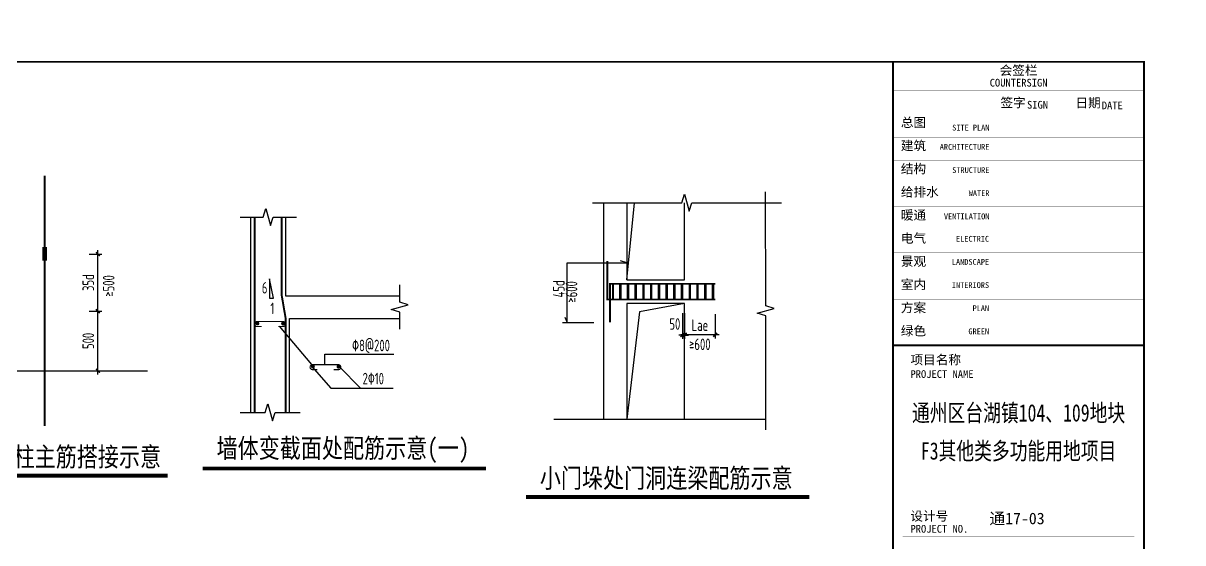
# Model space of a CAD drawing. Extents: x 1646991 to 1903782, y -359694 to -275762.
# Drawn here: x 1873750 to 1903782, y -313758 to -300289 of the extents above; entities that cross this region are included whole.
import ezdxf
from ezdxf.enums import TextEntityAlignment as Align

# ---------------------------------------------------------------- set-up
doc = ezdxf.new("R2010")
doc.units = 0
doc.header["$LTSCALE"] = 1000
doc.header["$MEASUREMENT"] = 0
doc.layers.get('0').update_dxf_attribs({"linetype": 'CONTINUOUS'})
doc.layers.get('Defpoints').update_dxf_attribs({"linetype": 'CONTINUOUS'})
for name, color, linetype in [('AXIS', 3, 'CONTINUOUS'), ('SHEET_LINE', 6, 'CONTINUOUS'), ('字', 3, 'CONTINUOUS'), ('线', 7, 'CONTINUOUS')]:
    doc.layers.add(name, color=color, linetype=linetype)
doc.layers.add('钢筋', color=1, linetype='CONTINUOUS', lineweight=35)
doc.styles.add('-黑体', font='simhei.ttf', dxfattribs={"width": 0.8})
doc.styles.add('TSSD_Dimension', font='Tssdeng.shx', dxfattribs={"width": 0.7, "bigfont": 'hztxt.shx'})
doc.styles.add('图签信息$0$华文细黑', font='STXIHEI.TTF', dxfattribs={"height": 10})
doc.dimstyles.new('TSSD_100_100', dxfattribs={"dimtxt": 300, "dimasz": 100, "dimexe": 100, "dimexo": 250, "dimgap": 100, "dimtad": 1, "dimdec": 0, "dimzin": 0, "dimdsep": 46, "dimtxsty": 'TSSD_Dimension', "dimblk": 'ARCHTICK', "dimcen": 0, "dimdle": 100, "dimclrt": 7, "dimadec": 0, "dimazin": 0, "dimtfac": 1, "dimtdec": 0, "dimtix": 1, "dimtmove": 2, "dimatfit": 3, "dimfxl": 1, "dimtolj": 1, "dimtzin": 0, "dimarcsym": 0})

# ---------------------------------------------------------------- blocks, each defined once
blk = doc.blocks.new('_ArchTick')
at = {"color": 0, "linetype": 'ByBlock', "const_width": 0.4}
blk.add_lwpolyline([(-0.5, -0.5), (0.5, 0.5)], dxfattribs=at)
blk = doc.blocks.new('*D16')
at = {"layer": 'AXIS', "color": 0, "lineweight": -2, "transparency": 16777216}
for p, q in [((1890880, -307832), (1890880, -308466)), ((1891672, -307832), (1891672, -308466)), ((1891772, -308366), (1890780, -308366))]:
    blk.add_line(p, q, dxfattribs=at)
at = {"layer": 'Defpoints', "color": 0, "transparency": 16777216}
for p in [(1890880, -307582), (1891672, -307582), (1890880, -308366)]:
    blk.add_point(p, dxfattribs=at)
at = {"layer": 'AXIS', "color": 0, "lineweight": -2, "transparency": 16777216, "xscale": 100, "yscale": 100, "zscale": 100, "rotation": 180}
blk.add_blockref('_ArchTick', (1890880, -308366), dxfattribs=at)
at = {"layer": 'AXIS', "color": 0, "lineweight": -2, "transparency": 16777216, "xscale": 100, "yscale": 100, "zscale": 100}
blk.add_blockref('_ArchTick', (1891672, -308366), dxfattribs=at)
at = {"layer": 'AXIS', "color": 7, "transparency": 16777216, "insert": (1891276, -308116), "char_height": 300, "attachment_point": 5, "style": 'TSSD_Dimension'}
blk.add_mtext('\\A1;Lae', dxfattribs=at)
blk = doc.blocks.new('*D17')
at = {"layer": 'AXIS', "color": 0, "lineweight": -2, "transparency": 16777216}
for p, q in [((1890826, -307802), (1890826, -308472)), ((1890880, -307802), (1890880, -308472)), ((1890826, -308372), (1890726, -308372)), ((1890880, -308372), (1890826, -308372)), ((1890880, -308372), (1890980, -308372))]:
    blk.add_line(p, q, dxfattribs=at)
at = {"layer": 'Defpoints', "color": 0, "transparency": 16777216}
for p in [(1890826, -307552), (1890880, -307552), (1890826, -308372)]:
    blk.add_point(p, dxfattribs=at)
at = {"layer": 'AXIS', "color": 0, "lineweight": -2, "transparency": 16777216, "xscale": 100, "yscale": 100, "zscale": 100}
blk.add_blockref('_ArchTick', (1890826, -308372), dxfattribs=at)
at = {"layer": 'AXIS', "color": 0, "lineweight": -2, "transparency": 16777216, "xscale": 100, "yscale": 100, "zscale": 100, "rotation": 180}
blk.add_blockref('_ArchTick', (1890880, -308372), dxfattribs=at)
at = {"layer": 'AXIS', "color": 7, "transparency": 16777216, "insert": (1890627, -308087), "char_height": 300, "attachment_point": 5, "style": 'TSSD_Dimension'}
blk.add_mtext('\\A1;50', dxfattribs=at)
blk = doc.blocks.new('*D56')
at = {"layer": 'AXIS', "color": 0, "lineweight": -2, "transparency": 16777216}
for p, q in [((1875459, -307753), (1875785, -307753)), ((1875685, -309396), (1875685, -307653)), ((1875459, -309296), (1875785, -309296))]:
    blk.add_line(p, q, dxfattribs=at)
at = {"layer": 'Defpoints', "color": 0, "transparency": 16777216}
for p in [(1875209, -307753), (1875685, -307753), (1875209, -309296)]:
    blk.add_point(p, dxfattribs=at)
at = {"layer": 'AXIS', "color": 0, "lineweight": -2, "transparency": 16777216, "xscale": 100, "yscale": 100, "zscale": 100}
for p, rotation in [((1875685, -307753), 90), ((1875685, -309296), 270)]:
    blk.add_blockref('_ArchTick', p, dxfattribs=dict(at, rotation=rotation))
at = {"layer": 'AXIS', "color": 7, "transparency": 16777216, "insert": (1875435, -308524), "char_height": 300, "attachment_point": 5, "rotation": 90, "style": 'TSSD_Dimension'}
blk.add_mtext('\\A1;500', dxfattribs=at)
blk = doc.blocks.new('*D57')
at = {"layer": 'AXIS', "color": 0, "lineweight": -2, "transparency": 16777216}
for p, q in [((1875459, -306274), (1875785, -306274)), ((1875685, -307853), (1875685, -306174)), ((1875459, -307753), (1875785, -307753))]:
    blk.add_line(p, q, dxfattribs=at)
at = {"layer": 'Defpoints', "color": 0, "transparency": 16777216}
for p in [(1875209, -306274), (1875685, -306274), (1875209, -307753)]:
    blk.add_point(p, dxfattribs=at)
at = {"layer": 'AXIS', "color": 0, "lineweight": -2, "transparency": 16777216, "xscale": 100, "yscale": 100, "zscale": 100}
for p, rotation in [((1875685, -306274), 90), ((1875685, -307753), 270)]:
    blk.add_blockref('_ArchTick', p, dxfattribs=dict(at, rotation=rotation))
at = {"layer": 'AXIS', "color": 7, "transparency": 16777216, "insert": (1875435, -307014), "char_height": 300, "attachment_point": 5, "rotation": 90, "style": 'TSSD_Dimension'}
blk.add_mtext('\\A1;35d', dxfattribs=at)
blk = doc.blocks.new('图签-A1')
at = {"const_width": 0.5}
for points in [[(-65, 574), (-65, 500.5), (0, 500.5), (0, 574)], [(-65, 0), (0, 0), (0, 500.5), (-65, 500.5)]]:
    blk.add_lwpolyline(points, close=True, dxfattribs=at)
at = {"const_width": 0.05}
for points in [[(-65, 566.5), (0, 566.5)], [(-39.14, 566.5), (-39.14, 500.5)], [(-19.1, 566.5), (-19.1, 500.5)], [(-65, 560.5), (0, 560.5)], [(-65, 554.5), (0, 554.5)], [(-65, 548.5), (0, 548.5)], [(-65, 542.5), (0, 542.5)], [(-65, 536.5), (0, 536.5)], [(-65, 530.5), (0, 530.5)], [(-65, 524.5), (0, 524.5)], [(-65, 518.5), (0, 518.5)], [(-65, 512.5), (0, 512.5)], [(-65, 512.5), (0, 512.5)], [(-65, 506.5), (0, 506.5)], [(-65, 500.5), (0, 500.5)], [(-62.5, 450.87), (-2.5, 450.87)]]:
    blk.add_lwpolyline(points, dxfattribs=at)
at = {"style": '图签信息$0$华文细黑'}
for s, height, p in [('会签栏', 2.4, (-32.5, 573)), ('COUNTERSIGN', 2, (-32.5, 569.6))]:
    blk.add_text(s, height=height, dxfattribs=at).set_placement(p, align=Align.TOP_CENTER)
for s, height, p in [('签字', 2.4, (-37.22, 564.63)), ('日期', 2.4, (-17.79, 564.58)), ('SIGN', 2, (-30.32, 563.88)), ('DATE', 2, (-10.96, 563.7)), ('总图', 2.4, (-63, 559.5)), ('建筑', 2.4, (-63, 553.5)), ('结构', 2.4, (-63, 547.5)), ('给排水', 2.4, (-63, 541.5)), ('暖通', 2.4, (-63, 535.5)), ('电气', 2.4, (-63, 529.5)), ('景观', 2.4, (-63, 523.5)), ('室内', 2.4, (-63, 517.5)), ('方案', 2.4, (-63, 511.5)), ('绿色', 2.4, (-63, 505.5)), ('项目名称', 2.4, (-60.5, 498)), ('PROJECT NAME', 2, (-60.5, 494.08)), ('设计号', 2.4, (-60.54, 457.48)), ('PROJECT NO.', 2, (-60.5, 453.97))]:
    blk.add_text(s, height=height, dxfattribs=at).set_placement(p, align=Align.TOP_LEFT)
for s, p in [('SITE PLAN', (-40.06, 557.7)), ('ARCHITECTURE', (-40.06, 552.7)), ('STRUCTURE', (-40.06, 546.7)), ('WATER', (-40.06, 540.7)), ('VENTILATION', (-40.06, 534.7)), ('ELECTRIC', (-40.14, 528.89)), ('LANDSCAPE', (-40.14, 522.89)), ('INTERIORS', (-40.14, 516.89)), ('PLAN', (-40.14, 510.89)), ('GREEN', (-40.14, 504.89))]:
    blk.add_text(s, height=1.5, dxfattribs=at).set_placement(p, align=Align.TOP_RIGHT)
at = {"color": 4, "style": '图签信息$0$华文细黑', "width": 0.75}
for s, p in [('通州区台湖镇104、109地块', (-32.5, 480.78)), ('F3其他类多功能用地项目', (-32.5, 470.91))]:
    blk.add_text(s, height=4.5, dxfattribs=at).set_placement(p, align=Align.CENTER)
at = {"color": 4, "ltscale": 0.001, "insert": (-40.06, 455.51), "char_height": 3, "width": 58.4895, "attachment_point": 4, "style": '图签信息$0$华文细黑'}
blk.add_mtext('通17-03', dxfattribs=at)

msp = doc.modelspace()

# ---------------------------------------------------------------- linework, layer by layer
at = {"layer": 'SHEET_LINE'}
for points, const_width in [([(1819679.7, -359691.5), (1819679.7, -300291.5), (1903779.7, -300291.5), (1903779.7, -359691.5)], 5), ([(1822179.7, -358691.5), (1822179.7, -301291.5), (1902779.7, -301291.5), (1902779.7, -358691.5)], 50)]:
    msp.add_lwpolyline(points, close=True, dxfattribs=dict(at, const_width=const_width))
at = {"layer": '线', "linetype": 'Continuous'}
for p, q in [((1888776.2, -304944.2), (1888776.2, -310551.8)), ((1889379.9, -306944.2), (1889584.7, -304944.2)), ((1879647.2, -310378.3), (1879647.2, -305314.7)), ((1887717.9, -308047.5), (1888529.5, -308047.5)), ((1880376.5, -308141.6), (1881218.3, -309134.8)), ((1881940.5, -309192.6), (1882483.1, -309750)), ((1887494.3, -310551.8), (1892981.2, -310551.8))]:
    msp.add_line(p, q, dxfattribs=at)
at = {"layer": '线'}
for points in [[(1888496.2, -304944.3), (1890810.8, -304943.1), (1890880.7, -304723.1), (1891000.9, -305163), (1891070.8, -304943), (1893385.3, -304941.7)], [(1892981.4, -310831.8), (1892979.8, -307876.9), (1892759.8, -307807), (1893199.7, -307686.8), (1892979.7, -307616.9), (1892978.1, -304662)], [(1879367.2, -305314.7), (1879967.2, -305314.7), (1880037.2, -305094.7), (1880157.2, -305534.7), (1880227.2, -305314.7), (1880827.2, -305314.7)], [(1883502.4, -308219.8), (1883502.4, -307777.4), (1883282.4, -307707.4), (1883722.4, -307587.4), (1883502.4, -307517.4), (1883502.4, -307075)], [(1879367.2, -310378.3), (1880017.2, -310378.3), (1880087.2, -310158.3), (1880207.2, -310598.3), (1880277.2, -310378.3), (1880927.2, -310378.3)]]:
    msp.add_lwpolyline(points, dxfattribs=at)
at = {"layer": '线', "linetype": 'Continuous'}
for points in [[(1889379.9, -304944.2), (1889379.9, -306944.2), (1890879.9, -306944.2), (1890879.9, -304944.2)], [(1880547.2, -305314.7), (1880547.2, -307355), (1883502.4, -307355)], [(1887780.6, -307912.3), (1887835.5, -308047.5), (1887835.5, -306499.3), (1889379.9, -306499.3), (1889221.7, -306450.3)], [(1890879.9, -310551.8), (1890879.9, -307551.8), (1889379.9, -307551.8), (1889379.9, -310551.8)], [(1890879.9, -307551.8), (1889711.4, -307770.4), (1889379.9, -310551.8)], [(1880647.2, -310378.3), (1880647.2, -307939.8), (1883502.4, -307939.8)], [(1881564.8, -309139.6), (1881564.8, -308869.7), (1883352.9, -308869.7)], [(1872120.5, -309295.5), (1876965.4, -309295.5)], [(1881228.4, -309189.8), (1881720.3, -309750), (1883333.2, -309750)]]:
    msp.add_lwpolyline(points, dxfattribs=at)
msp.add_lwpolyline([(1880129.1, -307418.6), (1880229.1, -307418.6), (1880129.1, -306918.6)], close=True, dxfattribs=at)
at = {"layer": '线', "color": 2, "linetype": 'Continuous', "const_width": 100}
for points in [[(1871817.8, -312015.9), (1877493.9, -312015.9)], [(1878394.5, -311829.9), (1885736.1, -311829.9)], [(1886776, -312569), (1894110.3, -312569)]]:
    msp.add_lwpolyline(points, dxfattribs=at)
at = {"layer": '钢筋'}
for p, q in [((1889226, -307044.2), (1889226, -307451.8)), ((1889426, -307044.2), (1889426, -307451.8)), ((1889626, -307044.2), (1889626, -307451.8)), ((1889826, -307044.2), (1889826, -307451.8)), ((1890026, -307044.2), (1890026, -307451.8)), ((1890226, -307044.2), (1890226, -307451.8)), ((1890426, -307044.2), (1890426, -307451.8)), ((1890626, -307044.2), (1890626, -307451.8)), ((1890826, -307044.2), (1890826, -307451.8)), ((1891026, -307044.2), (1891026, -307451.8)), ((1891226, -307044.2), (1891226, -307451.8)), ((1891426, -307044.2), (1891426, -307451.8)), ((1891626, -307044.2), (1891626, -307451.8))]:
    msp.add_line(p, q, dxfattribs=at)
at = {"layer": '钢筋', "const_width": 50}
for points in [[(1874306.8, -310725.4), (1874306.8, -304239.1)], [(1879747.2, -310378.3), (1879747.2, -305314.7)], [(1880447.2, -305314.7), (1880447.2, -305314.7), (1880447.2, -307355), (1880547.2, -307939.8), (1880547.2, -310378.3), (1880547.2, -310378.3)], [(1888880.6, -306451.8), (1888880.6, -307451.8), (1891671.9, -307451.8)], [(1888944.4, -308044.2), (1888944.4, -307044.2), (1891671.9, -307044.2)], [(1889026, -307044.2), (1889026, -307451.8)], [(1889026, -307044.2), (1889026, -307451.8)], [(1889205.6, -307044.2), (1889205.6, -307451.8)], [(1889405.6, -307044.2), (1889405.6, -307451.8)], [(1889605.6, -307044.2), (1889605.6, -307451.8)], [(1889805.6, -307044.2), (1889805.6, -307451.8)], [(1890005.6, -307044.2), (1890005.6, -307451.8)], [(1890205.6, -307044.2), (1890205.6, -307451.8)], [(1890405.6, -307044.2), (1890405.6, -307451.8)], [(1890605.6, -307044.2), (1890605.6, -307451.8)], [(1890805.6, -307044.2), (1890805.6, -307451.8)], [(1891005.6, -307044.2), (1891005.6, -307451.8)], [(1891205.6, -307044.2), (1891205.6, -307451.8)], [(1891405.6, -307044.2), (1891405.6, -307451.8)], [(1891605.6, -307044.2), (1891605.6, -307451.8)]]:
    msp.add_lwpolyline(points, dxfattribs=at)
msp.add_lwpolyline([(1874267.6, -306116), (1874345.3, -306116), (1874345.3, -306420), (1874267.6, -306420)], close=True, dxfattribs=at)
at = {"layer": '钢筋', "const_width": 30}
for points in [[(1879929.4, -308152.4), (1879809.4, -308152.4, -1), (1879809.4, -308022.4), (1880477.3, -308022.4, -1), (1880477.3, -308152.4), (1880357.3, -308152.4)], [(1881364.9, -309269.6), (1881244.9, -309269.6, -1), (1881244.9, -309139.6), (1881912.7, -309139.6, -1), (1881912.7, -309269.6), (1881792.7, -309269.6)]]:
    msp.add_lwpolyline(points, format="xyb", dxfattribs=at)
at = {"layer": '钢筋', "const_width": 50}
for points in [[(1879842.9, -308072.6, 1), (1879792.9, -308072.6, 1)], [(1880505.1, -308075.4, 1), (1880455.1, -308075.4, 1)], [(1881278.4, -309189.8, 1), (1881228.4, -309189.8, 1)], [(1881940.5, -309192.6, 1), (1881890.5, -309192.6, 1)]]:
    msp.add_lwpolyline(points, format="xyb", close=True, dxfattribs=at)

# ---------------------------------------------------------------- block references
at = {"xscale": 100, "yscale": 100, "zscale": 100}
msp.add_blockref('图签-A1', (1902779.7, -358691.5), dxfattribs=at)

# ---------------------------------------------------------------- texts
at = {"layer": 'AXIS', "style": 'TSSD_Dimension', "width": 0.7}
msp.add_text('≥500', height=300, rotation=90, dxfattribs=at).set_placement((1876204, -307377.3), align=Align.BOTTOM_LEFT)
msp.add_text('≥600', height=300, dxfattribs=at).set_placement((1890996.7, -308851), align=Align.BOTTOM_LEFT)
at = {"layer": '字', "style": 'TSSD_Dimension', "width": 0.7}
for s, p in [('6', (1879931.3, -307296.8)), ('1', (1880153, -307831.9)), ('\x828@200', (1882268.1, -308792.7)), ('2\x8210', (1882539.3, -309651.2))]:
    msp.add_text(s, height=300, dxfattribs=at).set_placement(p)
msp.add_text('45d', height=300, rotation=90, dxfattribs=at).set_placement((1887771.6, -307397.7))
msp.add_text('≥600', height=300, rotation=90, dxfattribs=at).set_placement((1888190.6, -307531.4), align=Align.BOTTOM_LEFT)
at = {"layer": '字', "color": 4, "style": '-黑体', "width": 0.8}
for s, p in [('墙体变截面处配筋示意(一)', (1882031.6, -311330.6)), ('墙端暗柱主筋搭接示意', (1874592.7, -311516.6)), ('小门垛处门洞连梁配筋示意', (1890403.9, -312069.7))]:
    msp.add_text(s, height=500, dxfattribs=at).set_placement(p, align=Align.MIDDLE)

# ---------------------------------------------------------------- dimensions: what is measured, and where the dimension line sits
at = {"layer": 'AXIS'}
for base, p1, p2, text, picture, middle in [((1875685.3, -306274.4), (1875209, -307752.8), (1875209, -306274.4), '35d', '*D57', (1875435.3, -307013.6)), ((1875685.3, -307752.8), (1875209, -309295.5), (1875209, -307752.8), '500', '*D56', (1875435.3, -308524.2))]:
    dim = msp.add_linear_dim(base=base, p1=p1, p2=p2, angle=90, text=text, dimstyle='TSSD_100_100', override={"dimtxt": 300, "dimtxsty": 'TSSD_Dimension'}, dxfattribs=at)
    dim.commit()
    dim.dimension.update_dxf_attribs({"geometry": picture, "text_midpoint": middle})
dim = msp.add_linear_dim(base=(1890826, -308371.6), p1=(1890879.9, -307551.8), p2=(1890826, -307551.8), angle=180, text='50', dimstyle='TSSD_100_100', override={"dimtxt": 300, "dimtxsty": 'TSSD_Dimension'}, dxfattribs=at)
dim.commit()
dim.dimension.update_dxf_attribs({"geometry": '*D17', "text_midpoint": (1890626.6, -308086.6), "dimtype": 129})
dim = msp.add_aligned_dim(p1=(1891671.9, -307581.8), p2=(1890879.9, -307581.8), distance=784.7, text='Lae', dimstyle='TSSD_100_100', override={"dimtxt": 300, "dimtxsty": 'TSSD_Dimension'}, dxfattribs=at)
dim.commit()
dim.dimension.update_dxf_attribs({"geometry": '*D16', "text_midpoint": (1891275.9, -308116.5)})

doc.saveas('drawing.dxf')
